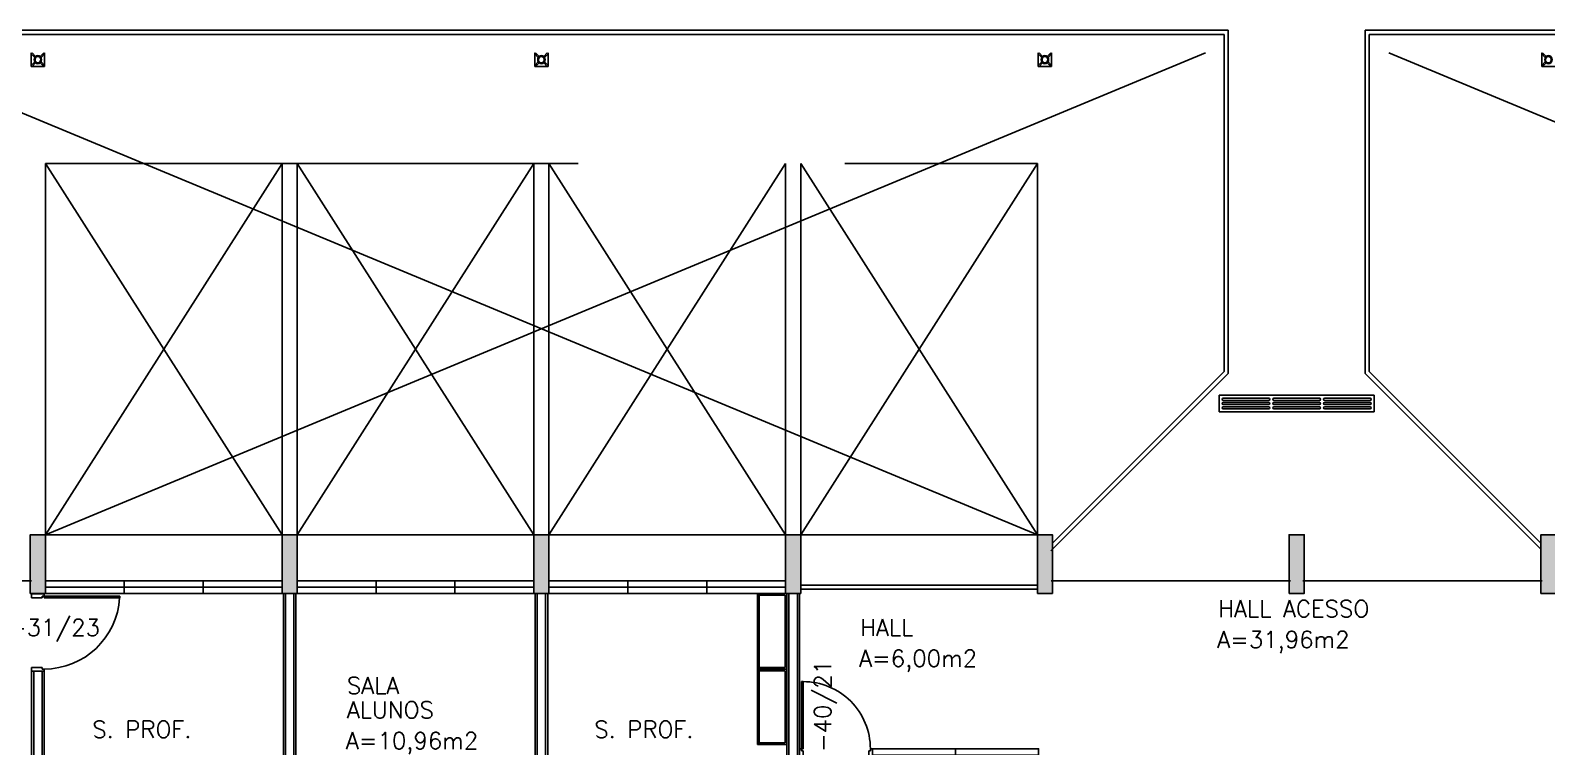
# Model space of a CAD drawing. Header units: inches. Extents: x -15 to 119, y -6 to 56.
# Drawn here: x 29.91 to 47.98, y 14.95 to 23.49 of the extents above; entities that cross this region are included whole.
import ezdxf

# ---------------------------------------------------------------- set-up
doc = ezdxf.new("R2010")
doc.units = ezdxf.units.IN
doc.header["$MEASUREMENT"] = 0
doc.header["$PDMODE"] = 1
doc.linetypes.add('HIDDEN', pattern=[9.525, 6.35, -3.175])
for name, color, linetype in [('ar-alv', 2, 'CONTINUOUS'), ('ar-armario180', 1, 'CONTINUOUS'), ('ar-corrimao', 2, 'CONTINUOUS'), ('ar-esq', 2, 'CONTINUOUS'), ('ar-estc', 3, 'CONTINUOUS'), ('ar-grelha', 253, 'CONTINUOUS'), ('ar-porta', 1, 'CONTINUOUS'), ('ar-proj', 1, 'HIDDEN'), ('ar-reboco', 2, 'CONTINUOUS'), ('ar-tirante', 3, 'CONTINUOUS'), ('AR-VISTA', 2, 'CONTINUOUS'), ('ar-xis', 1, 'CONTINUOUS'), ('armario piso-teto', 2, 'CONTINUOUS'), ('cong', 7, 'CONTINUOUS'), ('ENDEREÇO', 2, 'CONTINUOUS'), ('esq-01', 3, 'CONTINUOUS'), ('esq-02', 2, 'CONTINUOUS'), ('estc-01', 3, 'CONTINUOUS'), ('h-estc', 8, 'CONTINUOUS'), ('proj', 1, 'HIDDEN'), ('ptm', 2, 'CONTINUOUS'), ('VIGAS', 2, 'CONTINUOUS')]:
    doc.layers.add(name, color=color, linetype=linetype)
doc.styles.add('UNB-100', font='simplex.shx', dxfattribs={"height": 0.2})

# ---------------------------------------------------------------- blocks, each defined once
blk = doc.blocks.new('plr01-01p')
at = {"layer": 'h-estc'}
blk.add_hatch(color=256, dxfattribs=at).paths.add_polyline_path([(0.09, 0.075), (-0.09, 0.075), (-0.09, -0.625), (0.09, -0.625)])
at = {"layer": 'cong'}
blk.add_point((0, 0), dxfattribs=at)
at = {"layer": 'estc-01'}
blk.add_lwpolyline([(-0.09, 0.075), (-0.09, -0.625), (0.09, -0.625), (0.09, 0.075)], close=True, dxfattribs=at)
blk = doc.blocks.new('esq15-01p')
at = {"layer": 'cong'}
blk.add_point((0, 0), dxfattribs=at)
at = {"layer": 'esq-01', "color": 1}
for p, q in [((2.91, 0), (0.09, 0)), ((1.03, -0.075), (1.03, 0.075)), ((1.97, -0.075), (1.97, 0.075))]:
    blk.add_line(p, q, dxfattribs=at)
at = {"layer": 'esq-02'}
blk.add_lwpolyline([(2.91, -0.075), (0.09, -0.075), (0.09, 0.075), (2.91, 0.075)], close=True, dxfattribs=at)
blk = doc.blocks.new('pm-90-01p')
at = {"layer": 'cong'}
blk.add_point((0, 0), dxfattribs=at)
at = {"layer": 'ptm'}
for p, q in [((0.105, 0.075), (0.105, 0.975)), ((0.125, 0.975), (0.105, 0.975)), ((0.125, 0.075), (0.125, 0.975)), ((0.105, 0.075), (0.08, 0.075)), ((0.08, 0.075), (0.08, -0.075)), ((0.125, 0.075), (0.105, 0.075)), ((0.125, 0.075), (0.105, 0.075)), ((0.105, 0.075), (0.105, 0.05)), ((0.125, 0.05), (0.105, 0.05)), ((0.125, 0.05), (0.125, -0.075)), ((0.955, 0.05), (0.955, -0.075)), ((0.955, 0.05), (0.975, 0.05)), ((0.975, 0.075), (1, 0.075)), ((0.975, 0.075), (0.975, 0.05)), ((1, 0.075), (1, -0.075)), ((0.08, -0.075), (0.125, -0.075)), ((1, -0.075), (0.955, -0.075))]:
    blk.add_line(p, q, dxfattribs=at)
at = {"layer": 'ptm', "color": 1}
blk.add_arc((0.073, 0.074), 0.902, 0.054, 86.687, dxfattribs=at)
blk = doc.blocks.new('pm-80-01p')
at = {"layer": 'cong'}
blk.add_point((0, 0), dxfattribs=at)
at = {"layer": 'ptm'}
for p, q in [((0.105, 0.075), (0.105, 0.875)), ((0.125, 0.875), (0.105, 0.875)), ((0.125, 0.075), (0.125, 0.875)), ((0.105, 0.075), (0.08, 0.075)), ((0.08, 0.075), (0.08, -0.075)), ((0.125, 0.075), (0.105, 0.075)), ((0.105, 0.075), (0.105, 0.05)), ((0.125, 0.05), (0.105, 0.05)), ((0.125, 0.05), (0.125, -0.075)), ((0.905, 0.05), (0.905, -0.075)), ((0.905, 0.05), (0.925, 0.05)), ((0.925, 0.075), (0.95, 0.075)), ((0.925, 0.075), (0.925, 0.05)), ((0.95, 0.075), (0.95, -0.075)), ((0.08, -0.075), (0.125, -0.075)), ((0.95, -0.075), (0.905, -0.075))]:
    blk.add_line(p, q, dxfattribs=at)
at = {"layer": 'ptm', "color": 1}
blk.add_arc((0.125, 0.075), 0.8, 360, 90, dxfattribs=at)
blk = doc.blocks.new('esq17d-01p')
at = {"layer": 'cong'}
blk.add_point((0.1, 0), dxfattribs=at)
blk.add_point((0.1, 0), dxfattribs=at)
at = {"layer": 'esq-01'}
for p, q in [((1.18, 0.075), (1.18, -0.075)), ((2.17, 0), (0.19, 0))]:
    blk.add_line(p, q, dxfattribs=at)
at = {"layer": 'esq-02'}
blk.add_lwpolyline([(2.17, 0.075), (0.19, 0.075), (0.19, -0.075), (2.17, -0.075), (2.17, 0.075)], close=True, dxfattribs=at)
at = {"layer": 'ptm', "rotation": 180}
blk.add_blockref('pm-80-01p', (3.12, 0), dxfattribs=at)
blk = doc.blocks.new('mob-ar4')
at = {"layer": 'armario piso-teto'}
for p, q in [((-0.47, 0.3), (0.43, 0.3)), ((-0.47, 0.28), (-0.47, 0.3)), ((-0.47, 0.3), (-0.47, 0.28)), ((-0.47, 0.28), (-0.47, -0.05)), ((-0.45, 0.28), (-0.47, 0.28)), ((-0.46, 0.28), (0.41, 0.28)), ((-0.45, 0.28), (-0.45, -0.03)), ((-0.02, 0.3), (-0.02, 0.28)), ((0.41, 0.28), (0.41, -0.03)), ((0.41, 0.28), (0.43, 0.28)), ((0.43, 0.3), (0.43, 0.28)), ((0.43, 0.28), (0.43, -0.05)), ((-0.47, -0.05), (0.43, -0.05)), ((-0.45, -0.03), (0.41, -0.03))]:
    blk.add_line(p, q, dxfattribs=at)
at = {"layer": 'cong'}
blk.add_point((0, -0.05), dxfattribs=at)
blk = doc.blocks.new('GRELHA-PLANTA')
at = {"layer": 'ar-grelha', "color": 1}
for p, q in [((1.85, 0.2), (0, 0.2)), ((0, 0.2), (0, 0)), ((1.85, 0.2), (1.85, 0)), ((1.85, 0), (0, 0)), ((0.591, 0.163), (0.05, 0.163)), ((0.591, 0.138), (0.05, 0.138)), ((0.591, 0.112), (0.05, 0.112)), ((0.591, 0.087), (0.05, 0.087)), ((0.591, 0.062), (0.05, 0.062)), ((0.591, 0.037), (0.05, 0.037)), ((1.196, 0.163), (0.654, 0.163)), ((1.196, 0.138), (0.654, 0.138)), ((1.196, 0.112), (0.654, 0.112)), ((1.196, 0.087), (0.654, 0.087)), ((1.196, 0.062), (0.654, 0.062)), ((1.196, 0.037), (0.654, 0.037)), ((1.8, 0.163), (1.258, 0.163)), ((1.8, 0.138), (1.258, 0.138)), ((1.8, 0.112), (1.258, 0.112)), ((1.8, 0.087), (1.258, 0.087)), ((1.8, 0.062), (1.258, 0.062)), ((1.8, 0.037), (1.258, 0.037))]:
    blk.add_line(p, q, dxfattribs=at)
for centre, start, end in [((0.05, 0.15), 90, 270), ((0.05, 0.1), 90, 270), ((0.05, 0.05), 90, 270), ((0.591, 0.15), 270, 90), ((0.591, 0.1), 270, 90), ((0.591, 0.05), 270, 90), ((0.654, 0.15), 90, 270), ((0.654, 0.1), 90, 270), ((0.654, 0.05), 90, 270), ((1.196, 0.15), 270, 90), ((1.196, 0.1), 270, 90), ((1.196, 0.05), 270, 90), ((1.258, 0.15), 90, 270), ((1.258, 0.1), 90, 270), ((1.258, 0.05), 90, 270), ((1.8, 0.15), 270, 90), ((1.8, 0.1), 270, 90), ((1.8, 0.05), 270, 90)]:
    blk.add_arc(centre, 0.0125, start, end, dxfattribs=at)

msp = doc.modelspace()

# ---------------------------------------------------------------- linework, layer by layer
at = {"layer": 'ar-alv'}
for p, q in [((32.95, 16.775), (32.95, 13.275)), ((33.05, 16.775), (33.05, 13.275)), ((35.95, 16.775), (35.95, 13.275)), ((36.05, 16.775), (36.05, 13.275)), ((38.95, 16.775), (38.95, 13.275)), ((39.05, 16.775), (39.05, 13.275)), ((29.95, 15.85), (29.95, 13.275)), ((30.05, 15.85), (30.05, 13.275))]:
    msp.add_line(p, q, dxfattribs=at)
at = {"layer": 'ar-corrimao'}
for p, q in [((27.815, 23.485), (44.185, 23.485)), ((27.865, 23.435), (44.135, 23.435)), ((44.135, 23.435), (44.135, 19.419)), ((44.185, 23.485), (44.185, 19.398)), ((45.815, 23.485), (62.185, 23.485)), ((45.815, 23.485), (45.815, 19.398)), ((45.865, 23.435), (62.135, 23.435)), ((45.865, 23.435), (45.865, 19.419)), ((45.815, 19.398), (47.91, 17.303)), ((45.865, 19.419), (47.91, 17.374)), ((39.09, 16.875), (41.91, 16.875)), ((39.09, 16.825), (41.91, 16.825))]:
    msp.add_line(p, q, dxfattribs=at)
at = {"layer": 'ar-proj'}
for p, q in [((30.09, 21.9), (41.91, 21.9)), ((30.09, 17.475), (30.09, 21.9)), ((32.91, 21.9), (32.91, 17.475)), ((33.09, 21.9), (33.09, 17.475)), ((35.91, 21.9), (35.91, 17.475)), ((36.09, 21.9), (36.09, 17.475)), ((38.91, 21.9), (38.91, 17.475)), ((39.09, 21.9), (39.09, 17.475)), ((41.91, 17.475), (41.91, 21.9)), ((30.09, 17.475), (32.91, 17.475)), ((33.09, 17.475), (35.91, 17.475)), ((36.09, 17.475), (38.91, 17.475)), ((39.09, 17.475), (41.91, 17.475))]:
    msp.add_line(p, q, dxfattribs=at)
at = {"layer": 'ar-proj', "ltscale": 0.65}
for p, q in [((29.925, 16.925), (27.075, 16.925)), ((42.075, 16.925), (44.925, 16.925)), ((47.925, 16.925), (45.075, 16.925))]:
    msp.add_line(p, q, dxfattribs=at)
at = {"layer": 'ar-reboco'}
for p, q in [((32.925, 16.775), (32.925, 13.275)), ((33.075, 16.775), (33.075, 13.275)), ((35.925, 16.775), (35.925, 13.275)), ((36.075, 16.775), (36.075, 13.275)), ((38.925, 16.775), (38.925, 13.275)), ((39.075, 16.775), (39.075, 13.275)), ((29.925, 15.878), (29.925, 13.275)), ((30.075, 15.853), (30.075, 13.275))]:
    msp.add_line(p, q, dxfattribs=at)
at = {"layer": 'ar-tirante'}
for p, q in [((29.931, 23.215), (29.92, 23.204)), ((29.92, 23.204), (29.962, 23.161)), ((29.931, 23.215), (29.973, 23.174)), ((30.069, 23.215), (30.027, 23.174)), ((30.08, 23.204), (30.038, 23.161)), ((30.069, 23.215), (30.08, 23.204)), ((35.931, 23.215), (35.92, 23.204)), ((35.92, 23.204), (35.962, 23.161)), ((35.931, 23.215), (35.973, 23.174)), ((36.069, 23.215), (36.027, 23.174)), ((36.08, 23.204), (36.038, 23.161)), ((36.069, 23.215), (36.08, 23.204)), ((41.931, 23.215), (41.92, 23.204)), ((41.92, 23.204), (41.962, 23.161)), ((41.931, 23.215), (41.973, 23.174)), ((42.069, 23.215), (42.027, 23.174)), ((42.08, 23.204), (42.038, 23.161)), ((42.069, 23.215), (42.08, 23.204)), ((47.931, 23.215), (47.92, 23.204)), ((47.92, 23.204), (47.962, 23.161)), ((47.931, 23.215), (47.973, 23.174)), ((29.92, 23.066), (29.962, 23.109)), ((29.931, 23.055), (29.92, 23.066)), ((29.931, 23.055), (29.973, 23.096)), ((30.069, 23.055), (30.027, 23.096)), ((30.08, 23.066), (30.038, 23.109)), ((30.069, 23.055), (30.08, 23.066)), ((35.92, 23.066), (35.962, 23.109)), ((35.931, 23.055), (35.92, 23.066)), ((35.931, 23.055), (35.973, 23.096)), ((36.069, 23.055), (36.027, 23.096)), ((36.08, 23.066), (36.038, 23.109)), ((36.069, 23.055), (36.08, 23.066)), ((41.92, 23.066), (41.962, 23.109)), ((41.931, 23.055), (41.92, 23.066)), ((41.931, 23.055), (41.973, 23.096)), ((42.069, 23.055), (42.027, 23.096)), ((42.08, 23.066), (42.038, 23.109)), ((42.069, 23.055), (42.08, 23.066)), ((47.92, 23.066), (47.962, 23.109)), ((47.931, 23.055), (47.92, 23.066)), ((47.931, 23.055), (47.973, 23.096))]:
    msp.add_line(p, q, dxfattribs=at)
for centre in [(30, 23.135), (36, 23.135), (42, 23.135), (48, 23.135)]:
    msp.add_ellipse(centre, major_axis=(0, -0.0488), ratio=0.910693, start_param=-3.141592653589793, end_param=3.141592653589793, dxfattribs=at)
for points in [[(30, 23.174), (29.989, 23.174), (29.978, 23.168), (29.962, 23.141), (29.965, 23.116), (29.992, 23.093), (30.013, 23.094), (30.037, 23.122), (30.037, 23.147), (30.019, 23.169), (30.009, 23.174), (30, 23.174)], [(36, 23.174), (35.989, 23.174), (35.978, 23.168), (35.962, 23.141), (35.965, 23.116), (35.992, 23.093), (36.013, 23.094), (36.037, 23.122), (36.037, 23.147), (36.019, 23.169), (36.009, 23.174), (36, 23.174)], [(42, 23.174), (41.989, 23.174), (41.978, 23.168), (41.962, 23.141), (41.965, 23.116), (41.992, 23.093), (42.013, 23.094), (42.037, 23.122), (42.037, 23.147), (42.019, 23.169), (42.009, 23.174), (42, 23.174)], [(48, 23.174), (47.989, 23.174), (47.978, 23.168), (47.962, 23.141), (47.965, 23.116), (47.992, 23.093), (48.013, 23.094), (48.037, 23.122), (48.037, 23.147), (48.019, 23.169), (48.009, 23.174), (48, 23.174)]]:
    msp.add_open_spline(points, degree=3, knots=[-3.141593, -3.141593, -3.141593, -3.141593, -2.1691, -2.1691, -0.677019, -0.677019, 0.815062, 0.815062, 2.307143, 2.307143, 3.141593, 3.141593, 3.141593, 3.141593], dxfattribs=at)
at = {"layer": 'AR-VISTA'}
for p, q in [((29.92, 23.215), (29.92, 23.055)), ((30.08, 23.215), (30.08, 23.055)), ((35.92, 23.215), (35.92, 23.055)), ((36.08, 23.215), (36.08, 23.055)), ((41.92, 23.215), (41.92, 23.055)), ((42.08, 23.215), (42.08, 23.055)), ((47.92, 23.215), (47.92, 23.055)), ((30.08, 23.055), (29.92, 23.055)), ((36.08, 23.055), (35.92, 23.055)), ((42.08, 23.055), (41.92, 23.055)), ((48.08, 23.055), (47.92, 23.055))]:
    msp.add_line(p, q, dxfattribs=at)
at = {"layer": 'ar-xis'}
for p, q in [((41.91, 17.475), (28.085, 23.215)), ((30.09, 17.475), (43.915, 23.215)), ((59.91, 17.475), (46.099, 23.215))]:
    msp.add_line(p, q, dxfattribs=at)
at = {"layer": 'proj'}
for p, q in [((30.09, 17.475), (32.91, 21.9)), ((30.09, 21.9), (32.91, 17.475)), ((33.09, 17.475), (35.91, 21.9)), ((33.09, 21.9), (35.91, 17.475)), ((36.09, 17.475), (38.91, 21.9)), ((36.09, 21.9), (38.91, 17.475)), ((39.09, 17.475), (41.91, 21.9)), ((39.09, 21.9), (41.91, 17.475))]:
    msp.add_line(p, q, dxfattribs=at)
at = {"layer": 'VIGAS', "linetype": 'Continuous'}
for p, q in [((44.185, 19.398), (42.069, 17.282)), ((44.135, 19.419), (42.09, 17.374))]:
    msp.add_line(p, q, dxfattribs=at)

# ---------------------------------------------------------------- block references
at = {"layer": 'ar-armario180', "rotation": 89.99999999999952}
for p in [(38.875, 16.345), (38.875, 15.445)]:
    msp.add_blockref('mob-ar4', p, dxfattribs=at)
at = {"layer": 'ar-corrimao', "rotation": 270}
msp.add_blockref('pm-90-01p', (30, 16.85), dxfattribs=at)
at = {"layer": 'ar-esq', "xscale": -1, "rotation": 180}
for p in [(30, 16.85), (33, 16.85), (36, 16.85)]:
    msp.add_blockref('esq15-01p', p, dxfattribs=at)
at = {"layer": 'ar-estc', "xscale": -1, "rotation": 180}
for p in [(30, 16.85), (33, 16.85), (36, 16.85), (39, 16.85), (42, 16.85), (45, 16.85), (48, 16.85)]:
    msp.add_blockref('plr01-01p', p, dxfattribs=at)
at = {"layer": 'ar-grelha', "xscale": -1}
msp.add_blockref('GRELHA-PLANTA', (45.925, 18.938), dxfattribs=at)
at = {"layer": 'ar-porta', "rotation": 180.0000000000013}
msp.add_blockref('esq17d-01p', (42.115, 14.85), dxfattribs=at)

# ---------------------------------------------------------------- texts
at = {"layer": 'ENDEREÇO', "style": 'UNB-100'}
for s, p in [('HALL ACESSO', (44.065, 16.494)), ('A1-31/23', (29.317, 16.27)), ('HALL', (39.798, 16.269)), ('A=31,96m2', (44.053, 16.126)), ('A=6,00m2', (39.786, 15.902)), ('SALA', (33.682, 15.578)), ('ALUNOS', (33.682, 15.288)), ('S. PROF.', (30.648, 15.056)), ('S. PROF.', (36.63, 15.056)), ('A=10,96m2', (33.67, 14.921))]:
    msp.add_text(s, height=0.2, dxfattribs=at).set_placement(p)
msp.add_text('A1-40/21', height=0.2, rotation=90, dxfattribs=at).set_placement((39.452, 14.56))

doc.saveas('drawing.dxf')
